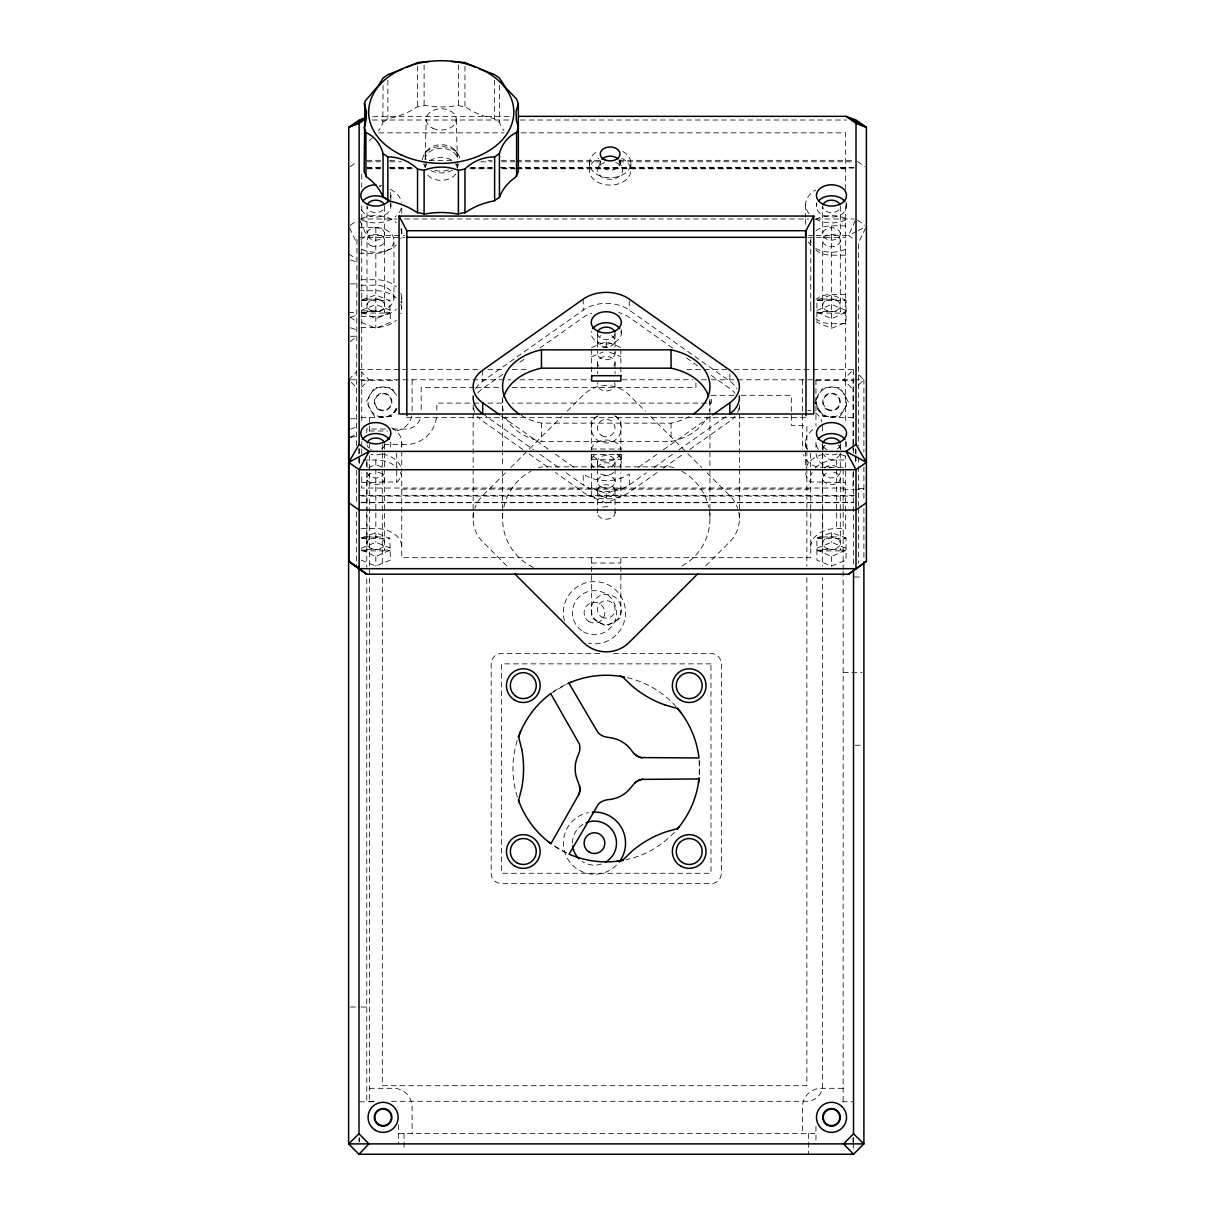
<?xml version="1.0" encoding="UTF-8"?>
<svg xmlns="http://www.w3.org/2000/svg" width="1215" height="1215" viewBox="0 0 1215 1215"><rect width="100%" height="100%" fill="white"/><g stroke="black" fill="none" stroke-linecap="round" stroke-linejoin="round"><path stroke-width="0.75" stroke-dasharray="5 3.75" d="M425.174 156.052L426.207 119.404M356.542 445.632L356.952 238.96M383.059 85.384L382.816 122.715A62.208 43.983 0 0 1 378.518 130.795M598.099 168.156L600.605 161.306M855.269 220.644L848.556 235.482L816.298 235.482M865.612 227.949L858.61 242.59L858.61 445.632M396.196 408.453L391.519 416.548L374.66 416.548L366.247 401.968L374.66 387.372L391.519 387.372L396.196 395.482M815.584 400.343L823.071 387.372L839.914 387.372L848.343 401.968L839.914 416.548L823.071 416.548L814.642 401.968M425.083 153.12L427.331 150.371M734.149 369.406L853.522 369.406L843.575 379.779L853.522 389.878M361.478 387.342L368.935 379.779L361.478 372.003M348.614 379.779L356.39 372.003M505.455 472.878L482.674 495.659A32.577 32.577 0 0 0 474.852 508.234M510.832 467.517L561.77 416.578M567.132 411.217L583.215 395.118A32.577 32.577 0 0 1 629.294 395.118L645.378 411.217M705.702 565.871L729.835 541.738A32.577 32.577 0 0 0 738.75 512.35M361.736 482.537L397.381 481.884A25.925 18.331 0 0 0 401.694 472.893M858.716 384.821L863.895 379.779L858.716 374.6M383.059 121.971L388.921 118.402A62.208 43.983 0 0 0 416.806 107.011L425.144 105.432A62.208 43.983 0 0 0 457.341 105.432L465.679 107.011A62.208 43.983 0 0 0 493.579 118.402L499.684 122.715A62.208 43.983 0 0 0 503.967 130.795M350.254 166.622L356.177 162.43M350.254 225.276L356.177 221.084M360.855 239.537L366.611 235.482L404.549 235.482M350.254 341.476L356.177 337.284M350.254 437.871L356.177 433.679M475.612 388.678A32.577 23.039 0 0 1 482.674 381.206L583.215 310.114A32.577 23.039 0 0 1 629.294 310.114L729.835 381.206A32.577 23.039 0 0 1 736.898 388.678M502.782 374.326L482.674 388.542A32.577 23.039 0 0 0 477.495 393.311M519.792 362.283L525.989 357.909M539.9 348.067L583.215 317.449A32.577 23.039 0 0 1 591.842 313.075M638.574 467.335L657.133 454.197M663.329 449.823L711.276 415.925M566.205 472.848L583.215 484.891A32.577 23.039 0 0 0 629.294 484.891L646.304 472.848M654.05 467.38L672.609 454.258M678.79 449.884L729.835 413.799M657.133 472.529L629.294 492.212A32.577 23.039 0 0 1 583.215 492.212L555.377 472.529M663.329 468.155L683.438 453.939M689.619 449.565L729.835 421.119A32.577 23.039 0 0 0 735.014 416.35M550.911 693.446L566.539 684.136M598.144 415.819L591.659 419.57L591.659 496.935L606.255 502.889L620.85 496.935L620.85 472.878M856.651 231.321L848.556 235.482L852.854 238.52M858.276 230.486L866.386 226.324M361.736 218.533L362.875 218.032A25.925 18.331 0 0 1 396.394 222.755M845.655 219.93L844.455 220.447A25.925 18.331 0 0 1 815.721 219.125M845.655 249.257L844.455 249.774A25.925 18.331 0 0 1 815.721 248.452M361.235 300.166L367.021 299.892M361.918 299.892L375.83 294.941L389.757 300.621L384.639 299.892M361.235 310.417L375.83 304.464L390.425 310.417M384.639 240.509L384.639 312.346L390.425 312.073M389.757 312.346L375.83 318.77L361.235 312.073M361.235 322.34L375.83 328.293L390.425 322.34L389.757 299.892M591.659 347.551L606.255 341.597L620.85 347.551M591.659 356.724L603.02 352.092M822.676 299.892L816.905 300.166L816.905 322.34L831.5 328.293L846.08 322.34L846.08 300.166L840.309 299.892M817.574 299.892L831.5 294.941L845.412 299.892M816.905 310.417L831.5 304.464L846.08 310.417M840.309 240.509A8.809 6.227 0 0 1 827.096 245.901A8.809 6.227 0 0 1 827.096 235.103A8.809 6.227 0 0 1 840.309 240.509L840.309 312.346L846.08 312.073M845.412 312.346L831.5 318.77L816.905 312.073M361.235 537.956L367.021 537.683M361.918 537.683L375.83 532.732L389.757 538.412L384.639 537.683M361.235 548.223L375.83 542.27L390.425 548.223M384.639 478.3L384.639 550.152L390.425 549.863M361.235 549.863L375.83 556.561L389.757 550.152M361.235 560.13L375.83 566.084L390.425 560.13L389.757 537.683M591.659 487.762L606.255 493.715L620.85 487.762M822.676 537.683L816.905 537.956L816.905 560.13L831.5 566.084L846.08 560.13L846.08 537.956L840.309 537.683M817.574 537.683L831.5 532.732L845.412 537.683M816.905 548.223L831.5 542.27L846.08 548.223M840.309 478.3L840.309 550.152L846.08 549.863M816.905 549.863L831.5 556.561L845.412 550.152M350.497 317.343L357.407 314.898M350.497 429.153L357.407 426.708M372.884 116.351L511.044 116.351M372.413 120.012L510.862 120.012M520.339 120.012L846.536 120.012M378.807 132.845L504.058 132.845M521.144 132.845L845.655 132.845L845.655 189.236M366.733 160.334L381.905 160.334M389.483 160.334L395.179 160.334M429.305 160.334L452.071 160.334M488.096 160.334L491.893 160.334M501.37 160.334L514.644 160.334M516.542 160.334L599.997 160.334M618.951 160.334L854.115 160.334M367.234 161.808L380.477 161.808M389.939 161.808L401.299 161.808M480.776 161.808L492.136 161.808M501.598 161.808L514.841 161.808M516.74 161.808L601.896 161.808M618.936 161.808L853.598 161.808M366.733 167.67L381.905 167.67M389.483 167.67L412.234 167.67M469.901 167.67L492.667 167.67M500.261 167.67L515.449 167.67M516.542 167.67L854.115 167.67M367.234 168.035L380.477 168.035M389.939 168.035L410.761 168.035M471.314 168.035L492.136 168.035M501.598 168.035L514.841 168.035M516.74 168.035L853.598 168.035M367.249 168.764L380.538 168.764M390.03 168.764L412.811 168.764M469.765 168.764L492.546 168.764M502.038 168.764L515.327 168.764M517.226 168.764L845.655 168.764M359.139 218.989L397.062 218.989M404.656 218.989L808.598 218.989M816.191 218.989L854.115 218.989M815.903 230.835A20.731 14.656 0 0 1 831.5 225.838L845.655 225.838M359.139 227.676L375.83 227.676A18.149 12.833 0 0 1 393.979 240.509L393.979 298.055A18.149 12.833 0 0 1 375.83 310.888L360.992 310.888M808.704 235.482L814.399 235.482M359.139 237.32L404.58 237.32M807.793 237.32L845.655 237.32M359.139 253.328L375.83 253.328A18.149 12.833 0 0 0 393.979 240.509M845.655 255.165L831.5 255.165A20.731 14.656 0 0 1 815.903 250.168M360.992 279.723L375.83 279.723A25.925 18.331 0 0 1 396.394 286.892M350.497 283.87L359.139 283.87M360.992 285.221L375.83 285.221A18.149 12.833 0 0 1 393.979 298.055M359.139 290.719L375.83 290.719A25.925 18.331 0 0 1 396.394 297.888M845.655 294.394L831.5 294.394A20.731 14.656 0 0 0 815.903 299.376M367.021 299.148L384.639 299.148M822.676 299.148L840.309 299.148M361.918 300.621L389.757 300.621M817.574 300.621L845.412 300.621M367.021 311.617L384.639 311.617M822.676 311.617L840.309 311.617M361.918 312.346L367.021 312.346L367.021 240.509M817.574 312.346L822.676 312.346L822.676 240.509M348.766 312.452L357.407 312.452M361.918 313.075L389.757 313.075M817.574 313.075L845.412 313.075M360.992 316.386L375.83 316.386A25.925 18.331 0 0 0 396.394 309.217M845.655 323.706L831.5 323.706A20.731 14.656 0 0 1 815.903 318.725M360.992 327.382L375.83 327.382A25.925 18.331 0 0 0 396.394 320.213M350.497 336.282L357.407 336.282M358.987 369.406L478.361 369.406M487.838 369.406L504.878 369.406M512.457 369.406L527.629 369.406M686.779 369.406L726.57 369.406M350.467 379.779L510.756 379.779M519.883 379.779L590.217 379.779M622.11 379.779L692.656 379.779M701.571 379.779L709.727 379.779M711.413 379.779L853.522 379.779M854.661 379.779L863.895 379.779L863.895 451.828M361.371 380.295L396.773 380.295M815.948 380.295L853.006 380.295L853.006 444.417M474.245 387.555L421.195 387.555L421.195 411.627M476.143 387.555L498.879 387.555M512.138 387.555L695.937 387.555L695.937 382.892M733.769 395.331L711.489 395.331L711.489 403.107L512.533 403.107M741.196 395.331L791.314 395.331L791.314 425.311L806.866 425.812L806.866 448.806M478.421 403.107L436.747 403.107L436.747 411.748M487.898 403.107L504.954 403.107M361.144 417.52L383.09 417.52A15.552 15.552 0 0 0 396.561 409.744M406.828 417.656L805.985 417.656M853.006 417.52L831.5 417.52A15.552 15.552 0 0 1 815.948 401.968M350.497 418.765L357.407 418.765M521.265 415.393A53.992 38.181 0 0 0 541.465 423.154L671.06 423.154A53.992 38.181 0 0 0 689.011 416.684M385.276 429.032L366.763 429.032L366.763 432.813M392.673 429.032L405.643 429.032A15.552 15.552 0 0 0 420.891 416.502M369.345 430.991L387.889 430.991M350.436 436.808L357.696 436.808M505.349 416.912A53.992 38.181 0 0 0 541.465 441.485L671.06 441.485A53.992 38.181 0 0 0 707.16 416.912M384.107 444.584L405.643 444.584A31.104 31.104 0 0 0 436.671 415.5M591.659 449.003L620.85 449.003M591.659 454.364L620.85 454.364M591.659 459.346L620.85 459.346M363.255 459.969L375.83 459.969A25.925 18.331 0 0 1 397.381 468.124M815.128 468.124A25.925 18.331 0 0 1 836.679 459.969L845.655 459.969M843.164 467.289L821.127 467.289A18.665 18.665 0 0 1 803.449 454.623M805.636 472.893A25.925 18.331 0 0 0 809.949 481.884L845.655 482.537M845.655 488.035L361.736 488.035L361.736 472.878M858.716 488.643L863.895 488.643M401.755 489.144L810.754 489.144M843.164 489.675L853.522 489.675M854.828 489.675L863.895 489.675M359.139 495.371L854.115 495.371M361.554 496.1L853.598 496.1M361.554 502.342L853.598 502.342M361.037 502.706L854.115 502.706M360.992 528.525L375.83 528.525A25.925 18.331 0 0 1 401.755 546.841M810.754 546.841A25.925 18.331 0 0 1 836.679 528.525L845.655 528.525L845.655 455.807M367.021 536.954L384.639 536.954M822.676 536.954L840.309 536.954M361.918 538.412L389.757 538.412M817.574 538.412L845.412 538.412M367.021 549.408L384.639 549.408M822.676 549.408L840.309 549.408M361.918 550.152L367.021 550.152L367.021 478.3M817.574 550.152L822.676 550.152L822.676 478.3M361.918 550.881L389.757 550.881M817.574 550.881L845.412 550.881M591.659 563.031L620.85 563.031M854.464 576.973L862.012 576.973M599.648 653.488L501.537 653.488A10.373 10.373 0 0 0 491.179 663.861L491.179 873.281A10.373 10.373 0 0 0 501.537 883.654L710.972 883.654A10.373 10.373 0 0 0 721.346 873.281L721.346 663.861A10.373 10.373 0 0 0 710.972 653.488L612.861 653.488M843.164 672.351L862.012 672.351M855.254 745.235L860.433 745.235M350.436 1007.022L359.929 1007.022M361.144 1007.022L369.345 1007.022M369.345 1088.306L393.463 1088.306A18.665 18.665 0 0 1 412.113 1106.971L412.113 1133.519M843.164 1088.306L821.127 1088.306A18.665 18.665 0 0 0 802.462 1106.971L802.462 1133.519M374.341 1101.276L366.763 1101.276L366.763 576.73M391.427 1101.276L806.866 1101.276A15.552 15.552 0 0 0 822.418 1085.724L822.418 577.52M359.503 1101.792L374.023 1101.792M842.253 1101.792L853.006 1101.792M398.642 1133.519L815.948 1133.519M350.497 259.919L357.407 262.364M350.497 327.731L357.407 330.176M609.505 352.092L620.85 356.724M845.655 218.563L844.455 218.032A25.925 18.331 0 0 0 815.721 219.368M361.736 219.945L362.875 220.447A25.925 18.331 0 0 0 396.394 215.738M845.655 456.354L844.455 455.822A25.925 18.331 0 0 0 838.198 454M361.736 249.272L362.875 249.774A25.925 18.331 0 0 0 396.394 245.066M566.236 852.808L553.114 845.275A93.312 93.312 0 0 0 566.327 852.9M614.365 415.819L620.85 419.57L620.85 471.147M857.501 161.382L864.898 166.622M857.501 220.036L864.898 225.276M672.609 348.067L629.294 317.449A32.577 23.039 0 0 0 618.724 312.452M686.521 357.909L698.898 366.672M711.276 375.42L729.835 388.542A32.577 23.039 0 0 1 735.014 393.311M348.766 253.814L356.177 259.053M501.233 415.925L549.18 449.823M555.377 454.197L573.936 467.335M350.254 317.176L356.177 321.368M482.674 413.799L533.719 449.884M539.9 454.258L558.475 467.38M522.89 449.565L482.674 421.119A32.577 23.039 0 0 1 477.495 416.35M529.072 453.939L549.18 468.155M351.211 382.3L356.39 387.342M650.739 416.578L701.693 467.517M707.054 472.878L729.835 495.659A32.577 32.577 0 0 1 737.657 508.234M506.807 565.871L482.674 541.738A32.577 32.577 0 0 1 473.759 512.35M455.154 150.371L457.402 153.12M349.555 227.949L356.542 242.59M359.883 220.644L366.611 235.482M619.635 161.306L622.141 168.156M699.217 761.122L699.248 776.233A93.312 93.312 0 0 0 698.959 757.947M456.278 119.404L457.311 156.052M863.895 466.94L863.895 501.841M863.895 508.66L863.895 558.444M858.61 457.022L858.61 464.601M858.61 466.499L858.61 506.351M858.61 508.25L858.61 563.289M856.013 449.702L856.013 453.727M856.013 455.625L856.013 463.188M855.497 448.882L855.497 454.547M855.497 456.445L855.497 463.993M853.522 369.406L853.522 452.982M853.522 471.481L853.522 566.357M853.522 1137.513L853.522 1141.994M853.522 1143.087L853.522 1150.529M853.006 445.267L853.006 452.663M853.006 472.696L853.006 489.675M853.006 1137.696L853.006 1143.361M846.536 202.753L846.536 206.413M845.655 205.578L845.655 424.217M845.655 441.015L845.655 448.867M843.164 469.142L843.164 510.832M843.164 512.441L843.164 569.531M843.164 571.278L843.164 1101.792M840.309 233.903A8.809 6.227 0 0 0 827.096 228.511A8.809 6.227 0 0 0 827.096 239.309A8.809 6.227 0 0 0 840.309 233.903L840.309 206.413A8.809 6.227 0 0 1 831.5 212.64A8.809 6.227 0 0 1 822.676 206.413L822.676 233.903M840.309 444.204L840.309 471.709M836.679 459.969L836.679 467.38M836.679 469.233L836.679 528.525M831.5 225.838L831.5 328.293M831.5 532.732L831.5 542.27M831.5 556.561L831.5 566.084M822.676 444.204L822.676 471.709M822.418 425.812L822.418 433.391M822.418 444.766L822.418 467.532M822.418 469.43L822.418 566.129M816.465 202.753L816.465 206.413M815.948 379.779L815.948 425.918M815.948 442.26L815.948 449.884M815.948 1126.32L815.948 1141.72M810.754 240.509L810.754 309.05M810.618 453.21L810.618 482.537M808.431 1133.519L808.431 1154.25M806.866 450.704L806.866 566.281M806.866 577.657L806.866 1085.709L382.315 1085.724L382.315 577.353M805.575 204.576L805.575 217.409M805.575 219.247L805.575 226.582M805.575 442.381L805.575 468.033M802.462 379.779L802.462 448.624A18.665 18.665 0 0 0 802.507 449.839M739.388 404.838L739.388 467.456M739.388 469.355L739.388 518.699M729.835 373.871L729.835 381.206M709.94 399.34L709.94 467.456M709.94 469.355L709.94 518.699M671.06 423.154L671.06 441.485M630.858 163.114L630.858 170.434M629.294 300.956L629.294 310.114M629.294 484.891L629.294 473.896A32.577 23.039 0 0 1 583.215 473.896L583.215 484.891M621.29 329.69L621.29 333.35M621.29 454.319L621.29 461.654M620.85 349.388L620.85 375.693M620.85 557.655L620.85 617.843L606.255 626.272L591.659 617.843L591.659 557.655M619.969 159.438L619.969 163.114M615.063 333.35L615.063 353.519M615.063 362.678L615.063 373.673M615.063 461.654L615.063 467.152M615.063 468.975L615.063 481.808M615.063 490.966L615.063 512.958M606.255 341.597L606.255 347.095M606.255 493.715L606.255 502.889M597.446 333.35L597.446 353.519M597.446 362.678L597.446 373.673M597.446 461.654L597.446 467.152M597.446 468.975L597.446 481.808M597.446 490.966L597.446 512.958M591.659 349.388L591.659 373.81M591.219 454.319L591.219 461.654M589.381 163.114L589.381 170.434M583.215 299.118L583.215 310.114M541.465 423.154L541.465 441.485M502.585 397.502L502.585 467.456M502.585 469.355L502.585 518.699M499.426 85.384L499.426 121.971M494.627 80.144L494.627 118.569M482.674 370.211L482.674 381.206M473.136 404.838L473.136 467.456M473.136 469.355L473.136 518.699M464.95 66.202L464.95 106.464M458.389 64.957L458.389 105.219M457.447 163.387L457.447 168.885M425.037 163.387L425.037 167.047M424.111 64.957L424.111 105.219M417.55 66.202L417.55 106.464M412.113 379.779L412.113 412.325M404.079 1133.519L404.079 1150.787M401.755 208.251L401.755 213.749M401.755 228.405L401.755 233.903M401.755 298.055L401.755 309.05M401.755 442.381L401.755 471.709M398.642 1124.528L398.642 1143.361M396.713 453.21L396.713 482.537M390.866 195.418L390.866 200.915M390.866 202.753L390.866 206.413M387.858 80.144L387.858 118.569M384.639 233.903A8.809 6.227 0 0 0 371.425 228.511A8.809 6.227 0 0 0 371.425 239.309A8.809 6.227 0 0 0 384.639 233.903L384.639 206.413A8.809 6.227 0 0 1 375.83 212.64A8.809 6.227 0 0 1 367.021 206.413L367.021 233.903M384.639 444.204L384.639 471.709M382.315 444.584L382.315 565.977M375.83 227.676L375.83 310.888M375.83 316.386L375.83 328.293M375.83 459.969L375.83 467.38M375.83 469.233L375.83 528.525M375.83 532.732L375.83 542.27M375.83 556.561L375.83 566.084M369.345 417.52L369.345 424.536M369.345 425.933L369.345 431.538M369.345 444.25L369.345 448.168M369.345 455.625L369.345 1101.792M367.021 462.535L367.021 468.033M366.763 461.214L366.763 470.691M366.763 472.574L366.763 510.452M366.763 512.35L366.763 567.268M361.736 174.185L361.736 187.338M361.736 205.578L361.736 423.579M361.736 441.668L361.736 447.166M361.736 449.003L361.736 456.324M359.655 459.969L359.655 463.583M359.503 1137.68L359.503 1141.477M359.139 448.654L359.139 464.008M358.987 448.7L358.987 463.887M358.987 1138.197L358.987 1141.994M356.542 470.296L356.542 504.453M356.542 512.047L356.542 567.086M613.59 472.438A8.809 6.227 0 0 1 598.934 472.438M597.613 467.76A8.809 6.227 0 0 1 606.255 462.748A8.809 6.227 0 0 1 614.896 467.76M709.621 400.737A53.992 38.181 0 0 1 709.241 410.943M503.268 410.943A53.992 38.181 0 0 1 502.889 400.737M611.616 335.735A8.809 6.227 0 0 1 612.755 344.893A8.809 6.227 0 0 1 599.754 344.893A8.809 6.227 0 0 1 600.893 335.735M620.485 454.061A15.036 10.631 0 0 1 606.255 461.275A15.036 10.631 0 0 1 592.024 454.061M591.356 449.261A15.036 10.631 0 0 1 606.255 440.027A15.036 10.631 0 0 1 621.154 449.261M614.987 334.171A8.809 6.227 0 0 1 606.255 339.577A8.809 6.227 0 0 1 597.522 334.171M604.538 467.76A8.809 6.227 0 0 1 598.934 458.192A8.809 6.227 0 0 1 613.59 458.192A8.809 6.227 0 0 1 607.971 467.76M621.002 331.285A15.036 10.631 0 0 1 606.255 343.982A15.036 10.631 0 0 1 591.508 331.285M400.373 472.407A25.925 18.331 0 0 1 401.755 478.3L401.755 557.685L810.754 557.685L810.754 478.3A25.925 18.331 0 0 1 812.136 472.407M378.108 472.286A8.809 6.227 0 0 1 383.044 481.869A8.809 6.227 0 0 1 368.616 481.869A8.809 6.227 0 0 1 373.552 472.286M833.779 472.286A8.809 6.227 0 0 1 838.715 481.869A8.809 6.227 0 0 1 824.271 481.869A8.809 6.227 0 0 1 829.222 472.286M616.886 454.137A15.036 10.631 0 0 1 618.754 467.547M593.755 467.547A15.036 10.631 0 0 1 595.623 454.137M810.937 310.964A20.731 14.656 0 0 1 810.937 307.137M810.937 242.423A20.731 14.656 0 0 1 810.937 238.596M400.874 304.312A25.925 18.331 0 0 1 400.874 313.789M400.874 293.316A25.925 18.331 0 0 1 400.874 302.793M372.079 138.115A62.208 43.983 0 0 1 369.497 140.333M458.921 163.964A18.665 13.198 0 0 1 456.764 167.047M452.603 170.191A18.665 13.198 0 0 1 430.869 170.692M425.721 167.047A18.665 13.198 0 0 1 423.579 163.964M422.577 159.727A18.665 13.198 0 0 1 441.242 146.529A18.665 13.198 0 0 1 459.908 159.727M426.025 159.712A16.068 11.36 0 0 1 441.242 144.691A16.068 11.36 0 0 1 456.46 159.712M840.233 472.514A8.809 6.227 0 0 1 831.5 477.935A8.809 6.227 0 0 1 822.752 472.514M824.499 467.912A8.809 6.227 0 0 1 838.487 467.912M456.217 164.101A16.205 11.451 0 0 1 455.777 164.784M448.411 169.994A16.205 11.451 0 0 1 434.074 169.994M426.708 164.784A16.205 11.451 0 0 1 426.283 164.101M425.037 159.727A16.205 11.451 0 0 1 441.242 148.26A16.205 11.451 0 0 1 457.447 159.727M455.777 173.958A16.205 11.451 0 0 1 441.242 180.336A16.205 11.451 0 0 1 426.708 173.958M425.189 167.381A16.205 11.451 0 0 1 426.708 163.812M429.791 160.79A16.205 11.451 0 0 1 452.694 160.79M455.777 163.812A16.205 11.451 0 0 1 457.311 167.381M807.55 449.398A25.925 18.331 0 0 1 815.721 427.832M391.61 427.832A25.925 18.331 0 0 1 399.781 449.398M401.254 208.16A25.925 18.331 0 0 1 398.277 213.749M379.217 186.411A25.925 18.331 0 0 1 380.887 186.609M390.228 189.343A25.925 18.331 0 0 1 401.527 202.191M809.053 213.749A25.925 18.331 0 0 1 815.721 190.041M622.748 151.48A20.731 14.656 0 0 1 625.102 173.244A20.731 14.656 0 0 1 594.241 172.53A20.731 14.656 0 0 1 598.6 150.918M846.248 442.139A15.036 10.631 0 0 1 845.382 448.274M837.241 454.03A15.036 10.631 0 0 1 825.744 454.03M818.47 449.52A15.036 10.631 0 0 1 816.753 442.139M806.077 468.124A25.925 18.331 0 0 1 824.788 454M619.453 160.866A9.857 6.971 0 0 1 610.112 170.07A9.857 6.971 0 0 1 600.787 160.866M615.625 162.552A12.439 8.794 0 0 1 619.817 175.947A12.439 8.794 0 0 1 600.423 175.947A12.439 8.794 0 0 1 604.614 162.552M621.64 158.254A20.731 14.656 0 0 1 625.71 180.109A20.731 14.656 0 0 1 594.53 180.109A20.731 14.656 0 0 1 598.6 158.254M384.563 445.024A8.809 6.227 0 0 1 380.234 449.611M371.425 449.611A8.809 6.227 0 0 1 370.469 449.155M368.844 448.001A8.809 6.227 0 0 1 367.097 445.024M390.577 442.139A15.036 10.631 0 0 1 388.846 449.52M381.586 454.03A15.036 10.631 0 0 1 371 454.273M840.233 445.024A8.809 6.227 0 0 1 835.905 449.611M827.096 449.611A8.809 6.227 0 0 1 822.752 445.024M846.02 203.664A15.036 10.631 0 0 1 831.5 217.045A15.036 10.631 0 0 1 816.981 203.664M384.563 472.514A8.809 6.227 0 0 1 375.83 477.935A8.809 6.227 0 0 1 367.097 472.514M368.844 467.912A8.809 6.227 0 0 1 382.816 467.912M400.874 229.164A25.925 18.331 0 0 1 400.874 238.656M390.349 203.664A15.036 10.631 0 0 1 380.189 216.589A15.036 10.631 0 0 1 361.599 209.831M390.349 192.669A15.036 10.631 0 0 1 390.577 197.498M379.718 185.151A15.036 10.631 0 0 1 381.586 185.591M382.543 454A25.925 18.331 0 0 1 401.254 468.124M810.937 245.066A25.925 18.331 0 0 1 808.248 242.013M474.852 412.234A32.577 23.039 0 0 1 473.41 407.845M739.1 407.845A32.577 23.039 0 0 1 737.657 412.234M709.241 510.057A53.992 53.992 0 0 1 681.736 566.144M673.809 467.745A53.992 53.992 0 0 0 671.06 466.864L541.465 466.864A53.992 53.992 0 0 0 538.701 467.745M681.736 471.268A53.992 53.992 0 0 1 708.694 507.217M533.355 567.451A53.992 53.992 0 0 1 503.268 510.057M503.815 507.217A53.992 53.992 0 0 1 530.773 471.268M598.934 366.14A8.809 6.227 0 0 1 600.438 358A8.809 6.227 0 0 1 612.071 358A8.809 6.227 0 0 1 613.59 366.14M614.896 352.304A8.809 6.227 0 0 1 606.255 359.746A8.809 6.227 0 0 1 597.613 352.304M602.883 347.763A8.809 6.227 0 0 1 609.626 347.763M614.896 511.743A8.809 6.227 0 0 1 606.255 519.2A8.809 6.227 0 0 1 597.613 511.743M602.883 507.202A8.809 6.227 0 0 1 609.626 507.202M614.608 382.664A8.809 6.227 0 0 1 606.255 390.896A8.809 6.227 0 0 1 597.917 382.664M616.461 865.126A31.104 31.104 0 0 1 567.041 857.79A31.104 31.104 0 0 1 588.394 812.622M564.428 620.759A31.104 31.104 0 0 1 591.082 581.788A31.104 31.104 0 0 1 625.543 614.061A31.104 31.104 0 0 1 588.394 643.206M807.884 410.29A15.552 15.552 0 0 1 810.891 410.792M815.508 412.872A15.552 15.552 0 0 1 821.887 421.787M601.547 863.986A22.037 22.037 0 0 1 582.228 861.45M572.432 843.134A22.037 22.037 0 0 1 583.443 824.043M615.413 416.062A15.036 15.036 0 0 1 617.341 438.144A15.036 15.036 0 0 1 595.168 438.144A15.036 15.036 0 0 1 597.112 416.062M396.576 408.62A15.036 15.036 0 0 1 373.673 413.692A15.036 15.036 0 0 1 373.673 390.243A15.036 15.036 0 0 1 396.576 395.315M411.764 415.97A18.665 18.665 0 0 1 393.463 430.991M674.325 832.381A93.312 93.312 0 0 1 625.922 859.78M517.408 797.07A93.312 93.312 0 0 1 517.909 738.538M553.19 691.821A93.312 93.312 0 0 1 566.403 684.197M627.487 677.712A93.312 93.312 0 0 1 676.436 707.069M831.5 467.289A15.552 15.552 0 0 1 816.07 453.757M839.899 454.167A8.809 8.809 0 0 1 823.618 454.167M823.011 449.641A8.809 8.809 0 0 1 825.122 444.994M838.38 444.994A8.809 8.809 0 0 1 840.491 449.641M710.972 663.861L501.537 663.861L501.537 873.281L710.972 873.281L710.972 663.861M370.94 310.569A8.809 6.227 0 0 0 384.623 305.785A8.809 6.227 0 0 0 371.942 299.801A8.809 6.227 0 0 0 370.94 310.569M370.94 245.688A8.809 6.227 0 0 0 384.623 240.919A8.809 6.227 0 0 0 371.942 234.92A8.809 6.227 0 0 0 370.94 245.688M371.425 548.572A8.809 6.227 0 0 0 384.639 543.181A8.809 6.227 0 0 0 371.425 537.789A8.809 6.227 0 0 0 371.425 548.572M827.096 548.572A8.809 6.227 0 0 0 840.309 543.181A8.809 6.227 0 0 0 827.096 537.789A8.809 6.227 0 0 0 827.096 548.572M827.096 310.782A8.809 6.227 0 0 0 840.309 305.39A8.809 6.227 0 0 0 827.096 299.984A8.809 6.227 0 0 0 827.096 310.782M432.889 128.243A15.036 10.631 0 0 0 456.248 120.088A15.036 10.631 0 0 0 434.59 109.866A15.036 10.631 0 0 0 432.889 128.243M601.364 486.987A8.809 6.227 0 0 0 615.048 482.218A8.809 6.227 0 0 0 602.351 476.219A8.809 6.227 0 0 0 601.364 486.987M601.85 617.053A8.809 8.809 0 0 0 615.063 609.429A8.809 8.809 0 0 0 601.85 601.789A8.809 8.809 0 0 0 601.85 617.053M601.85 435.623A8.809 8.809 0 0 0 615.063 427.984A8.809 8.809 0 0 0 601.85 420.36A8.809 8.809 0 0 0 601.85 435.623M601.364 496.16A8.809 6.227 0 0 0 615.048 491.376A8.809 6.227 0 0 0 602.351 485.377A8.809 6.227 0 0 0 601.364 496.16M826.883 408.863A8.292 8.292 0 0 0 839.778 402.514A8.292 8.292 0 0 0 827.825 394.526A8.292 8.292 0 0 0 826.883 408.863M378.943 409.151A8.292 8.292 0 0 0 391.382 401.968A8.292 8.292 0 0 0 378.943 394.784A8.292 8.292 0 0 0 378.943 409.151M588.698 621.321A10.373 10.373 0 0 0 604.812 613.378A10.373 10.373 0 0 0 589.882 603.399A10.373 10.373 0 0 0 588.698 621.321M583.443 631.785A22.037 22.037 0 0 0 616.491 612.709A22.037 22.037 0 0 0 583.443 593.619A22.037 22.037 0 0 0 583.443 631.785M378.199 409.288A8.809 8.809 0 0 0 391.883 402.545A8.809 8.809 0 0 0 379.186 394.055A8.809 8.809 0 0 0 378.199 409.288M598.737 622.444A15.036 15.036 0 0 0 621.29 609.429A15.036 15.036 0 0 0 598.737 596.398A15.036 15.036 0 0 0 598.737 622.444M823.983 414.983A15.036 15.036 0 0 0 846.536 401.968A15.036 15.036 0 0 0 823.983 388.952A15.036 15.036 0 0 0 823.983 414.983M827.096 409.592A8.809 8.809 0 0 0 840.309 401.968A8.809 8.809 0 0 0 827.096 394.328A8.809 8.809 0 0 0 827.096 409.592"/><path stroke-width="1.5" d="M698.549 782.293L698.944 778.937L641.748 779.392A15.886 15.886 0 0 0 634.731 783.007L630.934 787.502A31.104 31.104 0 0 1 608.29 799.607L605.055 800.229A15.522 15.522 0 0 0 598.403 804.133L569.106 854.16A93.312 93.312 0 0 0 622.915 860.372L616.886 861.268M402.727 69.042L387.858 74.662L383.059 78.064L378.518 85.43L364.94 101.346L364.166 171.831L366.717 176.995A62.208 43.983 0 0 1 382.816 196.724L388.921 201.037A62.208 43.983 0 0 1 416.806 212.428L425.144 214.007A62.208 43.983 0 0 1 457.341 214.007L465.679 212.428A62.208 43.983 0 0 1 493.579 201.037L499.426 197.468L499.426 153.561C501.795 144.555 507.855 136.247 516.572 132.572L518.334 127.924L516.421 120.361L516.026 111.491L518.334 103.685L516.572 99.053L505.896 87.875L499.426 78.064L494.627 74.662L479.758 69.042M364.94 145.268L364.47 148.336M499.426 197.468L499.684 196.724A62.208 43.983 0 0 1 515.783 176.995L518.334 171.831L518.334 103.685M548.223 841.63L550.942 843.65L579.13 793.896A15.886 15.886 0 0 0 579.525 786.014L577.52 780.47A31.104 31.104 0 0 1 578.355 754.819L579.433 751.705A15.522 15.522 0 0 0 579.373 743.975L550.699 693.598A93.312 93.312 0 0 0 518.41 737.095L520.658 731.415M805.985 415.773L805.985 230.713L813.761 216.057L399.052 216.057L399.052 413.996L813.761 413.996L813.761 216.057M518.623 116.351L846.05 116.351L856.013 123.368L856.013 444.356L866.386 462.383L856.013 469.719L359.139 469.719L348.766 462.383L359.139 444.356L359.139 123.368L364.834 119.359M679.322 826.61L677.697 828.524L665.061 832.154A103.989 103.989 0 0 0 631.906 851.29L622.46 860.448M348.614 379.779L348.614 1143.877L358.987 1154.25L368.935 1143.877L358.987 1133.792L358.987 566.357M364.166 103.685L366.459 111.491L366.064 120.361L364.166 127.924L365.928 132.572C374.63 136.247 380.69 144.555 383.059 153.561L387.858 156.948C398.854 156.796 409.789 161.276 417.55 169.067L424.111 170.313C435 166.015 447.484 166.015 458.389 170.313L464.95 169.067C472.696 161.276 483.631 156.796 494.627 156.948L499.426 153.561M853.522 570.154L853.522 1133.792L843.575 1143.877L853.522 1154.25L863.895 1143.877L863.895 561.786M697.668 573.92L629.294 642.295A32.577 32.577 0 0 1 583.215 642.295L514.841 573.92M358.987 1133.792L348.614 1143.877L863.895 1143.877L853.522 1133.792M365.776 117.566L359.139 120.012L348.766 127.347L348.766 561.345L366.611 574.179L848.556 574.179L866.386 561.345L866.386 127.347L856.013 120.012L846.05 116.351L866.386 127.347L856.013 123.368M712.825 414.831L729.835 402.788A32.577 23.039 0 0 0 729.835 370.211L629.294 299.118A32.577 23.039 0 0 0 583.215 299.118L482.674 370.211A32.577 23.039 0 0 0 482.674 402.788L482.674 413.799A32.577 23.039 0 0 1 473.197 395.999M866.386 502.706L856.013 510.027L359.139 510.027L348.766 502.706M848.556 574.179L866.386 561.345M856.013 444.356L846.05 451.388L369.102 451.388L348.766 462.383M364.409 118.888L348.766 127.347L359.139 123.368M407.374 67.129L417.55 62.542L429.108 61.418M572.007 681.782L568.893 683.119L597.871 732.417A15.886 15.886 0 0 0 604.523 736.7L610.31 737.733A31.104 31.104 0 0 1 632.119 751.295L634.276 753.771A15.522 15.522 0 0 0 640.988 757.583L698.959 757.947A93.312 93.312 0 0 0 677.438 708.239L681.22 713.023M451.175 61.418L464.95 62.542L475.111 67.129M399.052 216.057L406.828 230.713L805.985 230.713M406.463 237.32L805.894 237.32M519.124 414.011A53.992 38.181 0 0 1 541.465 349.844L671.06 349.844A53.992 38.181 0 0 1 693.385 414.011M503.815 396.697A53.992 38.181 0 0 1 541.465 368.175L671.06 368.175A53.992 38.181 0 0 1 708.694 396.697M591.659 375.693L620.85 375.693M358.987 1154.25L853.522 1154.25M619.984 676.269L622.444 676.725L631.922 685.852A103.989 103.989 0 0 0 665.076 704.989M677.727 708.603L665.076 704.973M866.386 462.383L846.05 451.388L856.013 469.719L856.013 568.681L359.139 568.681L348.766 561.345L366.611 574.179L359.139 568.681L359.139 469.719L369.102 451.388L359.139 444.356M482.674 402.788L499.684 414.831M519.458 802.826L518.623 800.472L521.797 787.7A103.989 103.989 0 0 0 521.782 749.427M518.592 736.655L521.767 749.427M729.835 402.788L729.835 413.799A32.577 23.039 0 0 0 739.312 395.999M671.06 349.844L671.06 368.175M620.85 375.45L620.85 381.054L591.659 381.054L591.659 375.45M541.465 349.844L541.465 368.175M516.572 132.572L516.572 176.479M494.627 156.948L494.627 200.87M464.95 169.067L464.95 212.99M458.389 170.313L458.389 214.22M424.111 170.313L424.111 214.22M417.55 169.067L417.55 212.99M406.828 230.713L406.828 415.773M387.858 156.948L387.858 200.87M383.059 153.561L383.059 197.468M365.928 132.572L365.928 176.479M597.613 332.135A8.809 6.227 0 0 1 606.255 327.124A8.809 6.227 0 0 1 614.896 332.135M592.768 328.658A15.036 10.631 0 0 1 606.255 322.719A15.036 10.631 0 0 1 619.741 328.658M822.859 442.989A8.809 6.227 0 0 1 831.5 437.977A8.809 6.227 0 0 1 840.142 442.989M818.014 439.511A15.036 10.631 0 0 1 831.5 433.573A15.036 10.631 0 0 1 844.972 439.511M822.98 204.803A8.809 6.227 0 0 1 831.5 200.186A8.809 6.227 0 0 1 840.005 204.803M601.926 159.241A9.857 6.971 0 0 1 617.934 158.861M367.188 442.989A8.809 6.227 0 0 1 375.83 437.977A8.809 6.227 0 0 1 384.472 442.989M362.343 439.511A15.036 10.631 0 0 1 375.83 433.573A15.036 10.631 0 0 1 389.316 439.511M818.47 201.098A15.036 10.631 0 0 1 831.986 195.797A15.036 10.631 0 0 1 844.972 201.72M389.316 200.126A15.036 10.631 0 0 1 371.304 205.563A15.036 10.631 0 0 1 360.977 193.808A15.036 10.631 0 0 1 375.83 184.786M362.814 201.098A15.036 10.631 0 0 1 383.348 197.21M384.183 197.574A15.036 10.631 0 0 1 387.129 199.412M387.752 199.943A15.036 10.631 0 0 1 389.316 201.72M367.325 204.803A8.809 6.227 0 0 1 375.83 200.186A8.809 6.227 0 0 1 384.35 204.803M806.077 237.487A25.925 18.331 0 0 1 806.077 230.334M592.434 812.091A31.104 31.104 0 0 1 619.134 862.058M586.04 822.768A22.037 22.037 0 0 1 614.228 833.384A22.037 22.037 0 0 1 605.48 862.21M578.887 858.701A22.037 22.037 0 0 1 572.614 846.005M641.763 757.78A15.613 15.613 0 0 1 634.26 753.786M634.716 782.992A15.992 15.992 0 0 1 642.553 779.21M699.111 777.752A93.312 93.312 0 0 1 677.378 828.964M550.638 843.499A93.312 93.312 0 0 1 518.38 799.971M567.785 683.559A93.312 93.312 0 0 1 624.495 677.059M579.525 785.999A15.992 15.992 0 0 1 578.887 794.686M598.737 331.558A15.036 10.631 0 0 0 621.29 322.355A15.036 10.631 0 0 0 598.737 313.151A15.036 10.631 0 0 0 598.737 331.558M400.92 154.73A72.581 51.319 0 0 0 513.656 115.425A72.581 51.319 0 0 0 409.151 66.035A72.581 51.319 0 0 0 400.92 154.73M823.147 442.047A15.036 10.631 0 0 0 846.49 433.907A15.036 10.631 0 0 0 824.848 423.686A15.036 10.631 0 0 0 823.147 442.047M604.645 159.742A9.857 6.971 0 0 0 619.954 154.396A9.857 6.971 0 0 0 605.769 147.698A9.857 6.971 0 0 0 604.645 159.742M367.477 442.047A15.036 10.631 0 0 0 390.835 433.907A15.036 10.631 0 0 0 369.178 423.686A15.036 10.631 0 0 0 367.477 442.047M823.147 204.257A15.036 10.631 0 0 0 846.49 196.116A15.036 10.631 0 0 0 824.848 185.88A15.036 10.631 0 0 0 823.147 204.257M827.354 1124.528A8.292 8.292 0 0 0 839.793 1117.344A8.292 8.292 0 0 0 827.354 1110.161A8.292 8.292 0 0 0 827.354 1124.528M378.943 1124.528A8.292 8.292 0 0 0 391.382 1117.344A8.292 8.292 0 0 0 378.943 1110.161A8.292 8.292 0 0 0 378.943 1124.528M589.275 852.11A10.373 10.373 0 0 0 604.827 843.134A10.373 10.373 0 0 0 589.275 834.143A10.373 10.373 0 0 0 589.275 852.11M827.096 1124.969A8.809 8.809 0 0 0 840.309 1117.344A8.809 8.809 0 0 0 827.096 1109.705A8.809 8.809 0 0 0 827.096 1124.969M378.685 1124.969A8.809 8.809 0 0 0 391.898 1117.344A8.809 8.809 0 0 0 378.685 1109.705A8.809 8.809 0 0 0 378.685 1124.969M823.983 1130.36A15.036 15.036 0 0 0 846.536 1117.344A15.036 15.036 0 0 0 823.983 1104.329A15.036 15.036 0 0 0 823.983 1130.36M375.572 1130.36A15.036 15.036 0 0 0 398.125 1117.344A15.036 15.036 0 0 0 375.572 1104.329A15.036 15.036 0 0 0 375.572 1130.36M513.96 699.643A16.843 16.843 0 0 0 540.128 686.733A16.843 16.843 0 0 0 515.859 670.513A16.843 16.843 0 0 0 513.96 699.643M679.838 699.643A16.843 16.843 0 0 0 706.006 686.733A16.843 16.843 0 0 0 681.752 670.513A16.843 16.843 0 0 0 679.838 699.643M680.78 866.098A16.843 16.843 0 0 0 706.052 851.518A16.843 16.843 0 0 0 680.78 836.922A16.843 16.843 0 0 0 680.78 866.098M514.887 866.098A16.843 16.843 0 0 0 540.159 851.518A16.843 16.843 0 0 0 514.887 836.922A16.843 16.843 0 0 0 514.887 866.098M516.117 696.408A12.955 12.955 0 0 0 536.24 686.475A12.955 12.955 0 0 0 517.575 674.006A12.955 12.955 0 0 0 516.117 696.408M681.995 696.408A12.955 12.955 0 0 0 702.133 686.475A12.955 12.955 0 0 0 683.468 674.006A12.955 12.955 0 0 0 681.995 696.408M681.995 862.285A12.955 12.955 0 0 0 702.133 852.353A12.955 12.955 0 0 0 683.468 839.884A12.955 12.955 0 0 0 681.995 862.285M516.831 862.741A12.955 12.955 0 0 0 536.271 851.518A12.955 12.955 0 0 0 516.831 840.294A12.955 12.955 0 0 0 516.831 862.741"/></g></svg>
